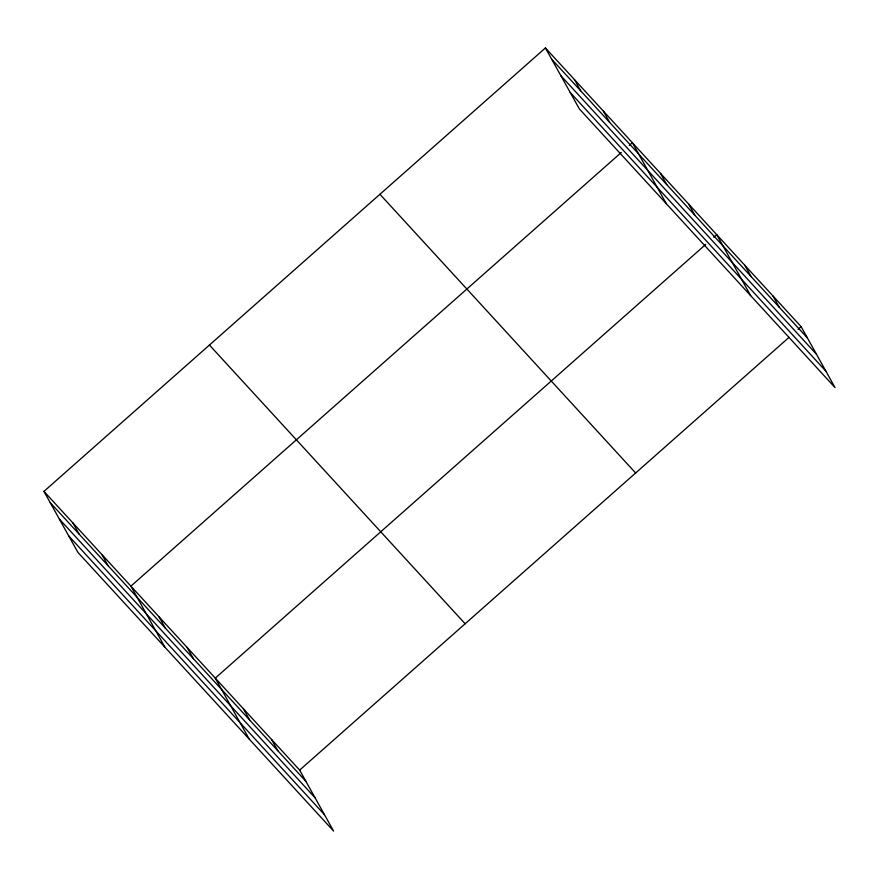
<?xml version="1.0" encoding="UTF-8"?>
<svg xmlns="http://www.w3.org/2000/svg" width="879" height="879" viewBox="0 0 879 879"><rect width="100%" height="100%" fill="white"/><g stroke="black" fill="none" stroke-linecap="round" stroke-linejoin="round"><path stroke-width="1.32" d="M43.95 491.383L299.651 770.103L333.58 831.051L77.879 552.342L43.95 491.383L545.419 47.949L801.121 326.658L835.05 387.617L579.349 108.897L545.419 47.949M621.321 152.463L130.894 586.15L164.812 647.098M629.353 145.376L632.364 142.706L666.282 203.664M705.705 244.439L215.267 678.127L249.196 739.074M713.737 237.341L716.737 234.682L750.666 295.641M299.651 770.103L789.089 337.305M798.11 329.317L801.121 326.658M551.693 59.212L807.394 337.921M560.813 75.605L816.514 354.325M570.218 92.504L825.919 371.224M379.937 194.281L635.638 473.001M209.433 345.051L465.134 623.76M50.224 502.645L305.925 781.365M59.343 519.049L315.045 797.758M68.749 535.937L324.45 814.657M772.993 296.003L779.266 307.265M744.865 265.348L751.138 276.61M688.609 204.027L694.882 215.289M660.481 173.372L666.754 184.634M603.379 111.117L609.652 122.39M574.405 79.539L580.667 90.801M271.523 739.437L277.797 750.699M243.395 708.782L249.669 720.044M187.139 647.46L193.413 658.723M159.011 616.805L165.285 628.067M101.909 554.561L108.183 565.823M72.935 522.972L79.198 534.234"/></g></svg>
